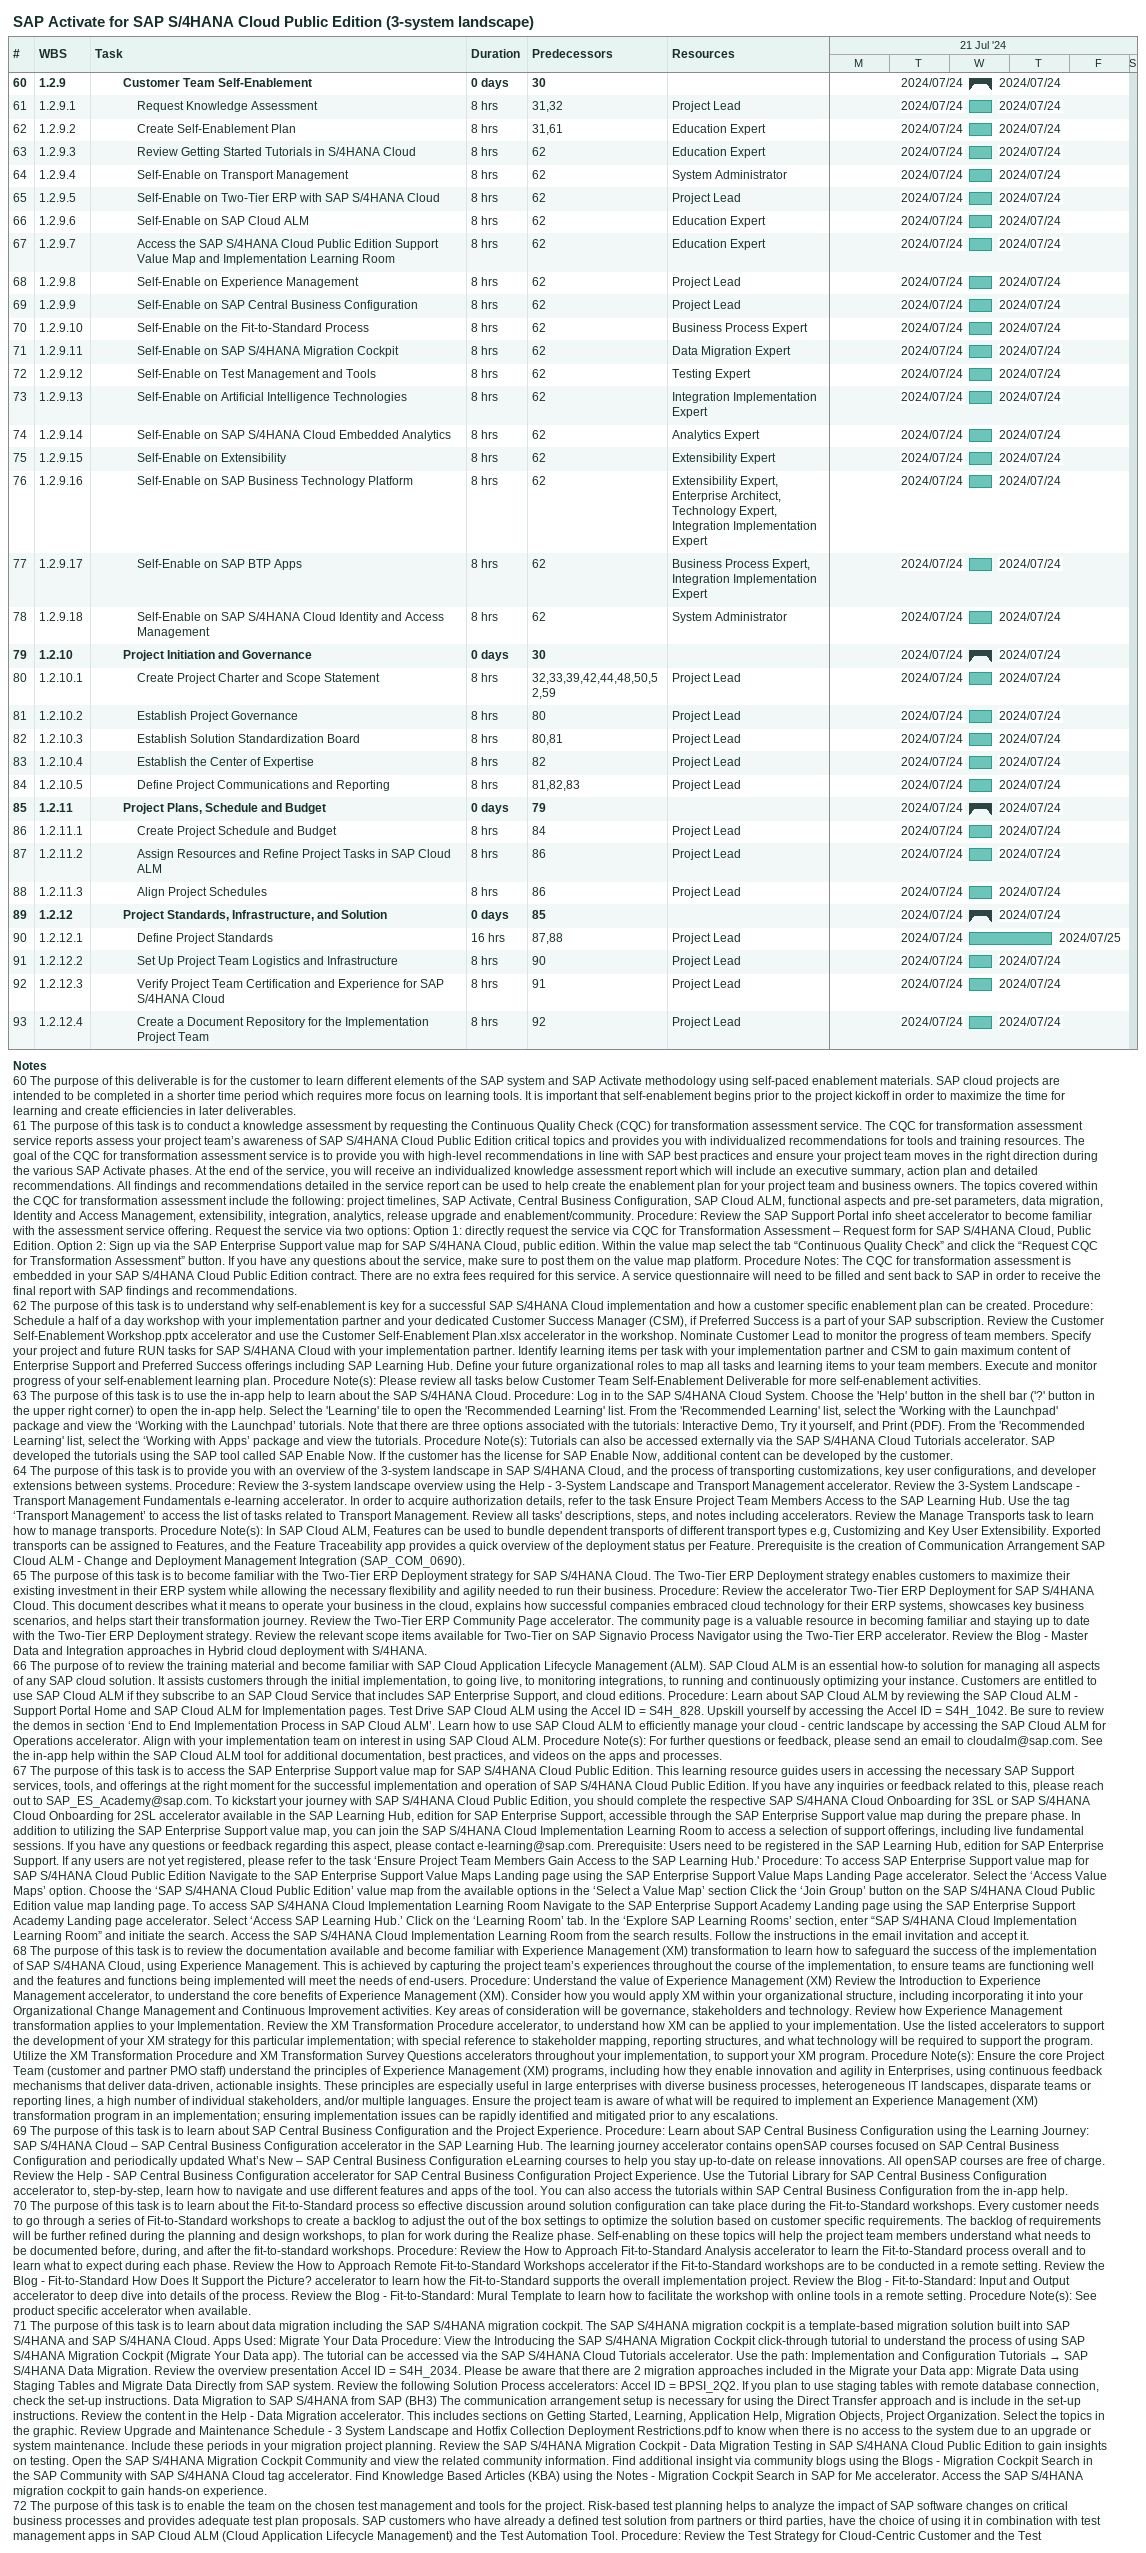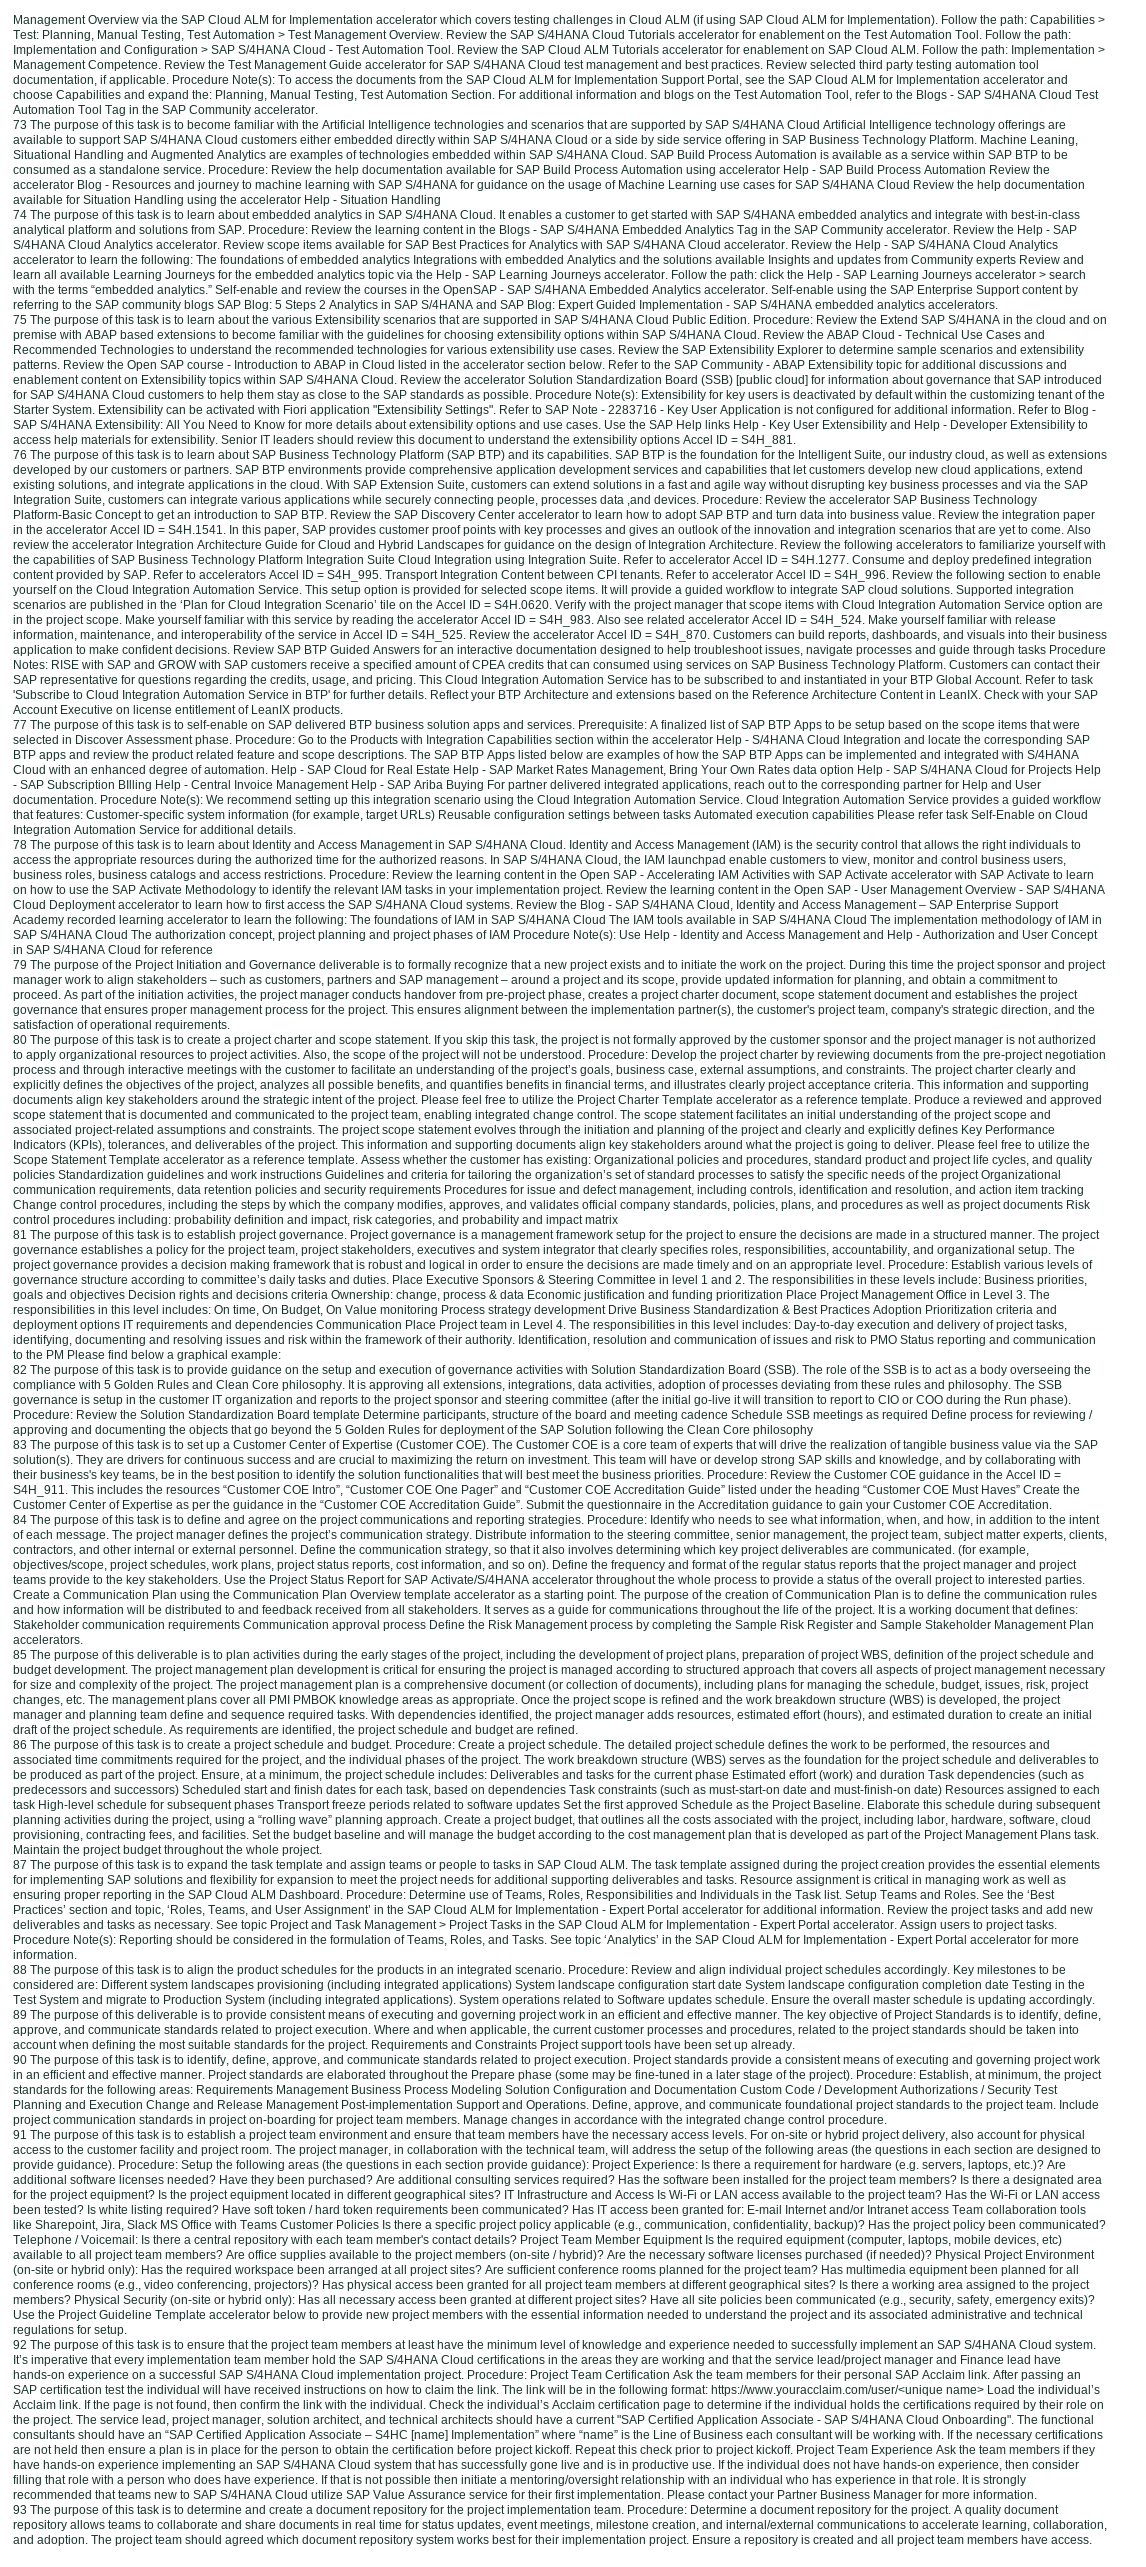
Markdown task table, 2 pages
SAP Activate for SAP S/4HANA Cloud Public Edition (3-system landscape)

| ID | WBS | Task | Duration | Start | Finish | Predecessors | Resources |
|---|---|---|---|---|---|---|---|
| 60 | 1.2.9 | **Customer Team Self-Enablement** | 0d | 2024-07-24 | 2024-07-24 | 30 |  |
| 61 | 1.2.9.1 | Request Knowledge Assessment | 8h | 2024-07-24 | 2024-07-24 | 31, 32 | Project Lead |
| 62 | 1.2.9.2 | Create Self-Enablement Plan | 8h | 2024-07-24 | 2024-07-24 | 31, 61 | Education Expert |
| 63 | 1.2.9.3 | Review Getting Started Tutorials in S/4HANA Cloud | 8h | 2024-07-24 | 2024-07-24 | 62 | Education Expert |
| 64 | 1.2.9.4 | Self-Enable on Transport Management | 8h | 2024-07-24 | 2024-07-24 | 62 | System Administrator |
| 65 | 1.2.9.5 | Self-Enable on Two-Tier ERP with SAP S/4HANA Cloud | 8h | 2024-07-24 | 2024-07-24 | 62 | Project Lead |
| 66 | 1.2.9.6 | Self-Enable on SAP Cloud ALM | 8h | 2024-07-24 | 2024-07-24 | 62 | Education Expert |
| 67 | 1.2.9.7 | Access the SAP S/4HANA Cloud Public Edition Support Value Map and Implementation Learning Room | 8h | 2024-07-24 | 2024-07-24 | 62 | Education Expert |
| 68 | 1.2.9.8 | Self-Enable on Experience Management | 8h | 2024-07-24 | 2024-07-24 | 62 | Project Lead |
| 69 | 1.2.9.9 | Self-Enable on SAP Central Business Configuration | 8h | 2024-07-24 | 2024-07-24 | 62 | Project Lead |
| 70 | 1.2.9.10 | Self-Enable on the Fit-to-Standard Process | 8h | 2024-07-24 | 2024-07-24 | 62 | Business Process Expert |
| 71 | 1.2.9.11 | Self-Enable on SAP S/4HANA Migration Cockpit | 8h | 2024-07-24 | 2024-07-24 | 62 | Data Migration Expert |
| 72 | 1.2.9.12 | Self-Enable on Test Management and Tools | 8h | 2024-07-24 | 2024-07-24 | 62 | Testing Expert |
| 73 | 1.2.9.13 | Self-Enable on Artificial Intelligence Technologies | 8h | 2024-07-24 | 2024-07-24 | 62 | Integration Implementation Expert |
| 74 | 1.2.9.14 | Self-Enable on SAP S/4HANA Cloud Embedded Analytics | 8h | 2024-07-24 | 2024-07-24 | 62 | Analytics Expert |
| 75 | 1.2.9.15 | Self-Enable on Extensibility | 8h | 2024-07-24 | 2024-07-24 | 62 | Extensibility Expert |
| 76 | 1.2.9.16 | Self-Enable on SAP Business Technology Platform | 8h | 2024-07-24 | 2024-07-24 | 62 | Extensibility Expert, Enterprise Architect, Technology Expert, Integration Implementation Expert |
| 77 | 1.2.9.17 | Self-Enable on SAP BTP Apps | 8h | 2024-07-24 | 2024-07-24 | 62 | Business Process Expert, Integration Implementation Expert |
| 78 | 1.2.9.18 | Self-Enable on SAP S/4HANA Cloud Identity and Access Management | 8h | 2024-07-24 | 2024-07-24 | 62 | System Administrator |
| 79 | 1.2.10 | **Project Initiation and Governance** | 0d | 2024-07-24 | 2024-07-24 | 30 |  |
| 80 | 1.2.10.1 | Create Project Charter and Scope Statement | 8h | 2024-07-24 | 2024-07-24 | 32, 33, 39, 42, 44, 48, 50, 52, 59 | Project Lead |
| 81 | 1.2.10.2 | Establish Project Governance | 8h | 2024-07-24 | 2024-07-24 | 80 | Project Lead |
| 82 | 1.2.10.3 | Establish Solution Standardization Board | 8h | 2024-07-24 | 2024-07-24 | 80, 81 | Project Lead |
| 83 | 1.2.10.4 | Establish the Center of Expertise | 8h | 2024-07-24 | 2024-07-24 | 82 | Project Lead |
| 84 | 1.2.10.5 | Define Project Communications and Reporting | 8h | 2024-07-24 | 2024-07-24 | 81, 82, 83 | Project Lead |
| 85 | 1.2.11 | **Project Plans, Schedule and Budget** | 0d | 2024-07-24 | 2024-07-24 | 79 |  |
| 86 | 1.2.11.1 | Create Project Schedule and Budget | 8h | 2024-07-24 | 2024-07-24 | 84 | Project Lead |
| 87 | 1.2.11.2 | Assign Resources and Refine Project Tasks in SAP Cloud ALM | 8h | 2024-07-24 | 2024-07-24 | 86 | Project Lead |
| 88 | 1.2.11.3 | Align Project Schedules | 8h | 2024-07-24 | 2024-07-24 | 86 | Project Lead |
| 89 | 1.2.12 | **Project Standards, Infrastructure, and Solution** | 0d | 2024-07-24 | 2024-07-24 | 85 |  |
| 90 | 1.2.12.1 | Define Project Standards | 16h | 2024-07-24 | 2024-07-25 | 87, 88 | Project Lead |
| 91 | 1.2.12.2 | Set Up Project Team Logistics and Infrastructure | 8h | 2024-07-24 | 2024-07-24 | 90 | Project Lead |
| 92 | 1.2.12.3 | Verify Project Team Certification and Experience for SAP S/4HANA Cloud | 8h | 2024-07-24 | 2024-07-24 | 91 | Project Lead |
| 93 | 1.2.12.4 | Create a Document Repository for the Implementation Project Team | 8h | 2024-07-24 | 2024-07-24 | 92 | Project Lead |

Notes
- 60: The purpose of this deliverable is for the customer to learn different elements of the SAP system and SAP Activate methodology using self-paced enablement materials. SAP cloud projects are intended to be completed in a shorter time period which requires more focus on learning tools. It is important that self-enablement begins prior to the project kickoff in order to maximize the time for learning and create efficiencies in later deliverables.
- 61: The purpose of this task is to conduct a knowledge assessment by requesting the Continuous Quality Check (CQC) for transformation assessment service. The CQC for transformation assessment service reports assess your project team’s awareness of SAP S/4HANA Cloud Public Edition critical topics and provides you with individualized recommendations for tools and training resources. The goal of the CQC for transformation assessment service is to provide you with high-level recommendations in line with SAP best practices and ensure your project team moves in the right direction during the various SAP Activate phases. At the end of the service, you will receive an individualized knowledge assessment report which will include an executive summary, action plan and detailed recommendations. All findings and recommendations detailed in the service report can be used to help create the enablement plan for your project team and business owners. The topics covered within the CQC for transformation assessment include the following: project timelines, SAP Activate, Central Business Configuration, SAP Cloud ALM, functional aspects and pre-set parameters, data migration, Identity and Access Management, extensibility, integration, analytics, release upgrade and enablement/community. Procedure: Review the SAP Support Portal info sheet accelerator to become familiar with the assessment service offering. Request the service via two options: Option 1: directly request the service via CQC for Transformation Assessment – Request form for SAP S/4HANA Cloud, Public Edition. Option 2: Sign up via the SAP Enterprise Support value map for SAP S/4HANA Cloud, public edition. Within the value map select the tab “Continuous Quality Check” and click the “Request CQC for Transformation Assessment” button. If you have any questions about the service, make sure to post them on the value map platform. Procedure Notes: The CQC for transformation assessment is embedded in your SAP S/4HANA Cloud Public Edition contract. There are no extra fees required for this service. A service questionnaire will need to be filled and sent back to SAP in order to receive the final report with SAP findings and recommendations.
- 62: The purpose of this task is to understand why self-enablement is key for a successful SAP S/4HANA Cloud implementation and how a customer specific enablement plan can be created. Procedure: Schedule a half of a day workshop with your implementation partner and your dedicated Customer Success Manager (CSM), if Preferred Success is a part of your SAP subscription. Review the Customer Self-Enablement Workshop.pptx accelerator and use the Customer Self-Enablement Plan.xlsx accelerator in the workshop. Nominate Customer Lead to monitor the progress of team members. Specify your project and future RUN tasks for SAP S/4HANA Cloud with your implementation partner. Identify learning items per task with your implementation partner and CSM to gain maximum content of Enterprise Support and Preferred Success offerings including SAP Learning Hub. Define your future organizational roles to map all tasks and learning items to your team members. Execute and monitor progress of your self-enablement learning plan. Procedure Note(s): Please review all tasks below Customer Team Self-Enablement Deliverable for more self-enablement activities.
- 63: The purpose of this task is to use the in-app help to learn about the SAP S/4HANA Cloud. Procedure: Log in to the SAP S/4HANA Cloud System. Choose the 'Help' button in the shell bar ('?' button in the upper right corner) to open the in-app help. Select the 'Learning' tile to open the 'Recommended Learning' list. From the 'Recommended Learning' list, select the 'Working with the Launchpad' package and view the ‘Working with the Launchpad’ tutorials. Note that there are three options associated with the tutorials: Interactive Demo, Try it yourself, and Print (PDF). From the 'Recommended Learning' list, select the ‘Working with Apps’ package and view the tutorials. Procedure Note(s): Tutorials can also be accessed externally via the SAP S/4HANA Cloud Tutorials accelerator. SAP developed the tutorials using the SAP tool called SAP Enable Now. If the customer has the license for SAP Enable Now, additional content can be developed by the customer.
- 64: The purpose of this task is to provide you with an overview of the 3-system landscape in SAP S/4HANA Cloud, and the process of transporting customizations, key user configurations, and developer extensions between systems. Procedure: Review the 3-system landscape overview using the Help - 3-System Landscape and Transport Management accelerator. Review the 3-System Landscape - Transport Management Fundamentals e-learning accelerator. In order to acquire authorization details, refer to the task Ensure Project Team Members Access to the SAP Learning Hub. Use the tag ‘Transport Management’ to access the list of tasks related to Transport Management. Review all tasks' descriptions, steps, and notes including accelerators. Review the Manage Transports task to learn how to manage transports. Procedure Note(s): In SAP Cloud ALM, Features can be used to bundle dependent transports of different transport types e.g, Customizing and Key User Extensibility. Exported transports can be assigned to Features, and the Feature Traceability app provides a quick overview of the deployment status per Feature. Prerequisite is the creation of Communication Arrangement SAP Cloud ALM - Change and Deployment Management Integration (SAP_COM_0690).
- 65: The purpose of this task is to become familiar with the Two-Tier ERP Deployment strategy for SAP S/4HANA Cloud. The Two-Tier ERP Deployment strategy enables customers to maximize their existing investment in their ERP system while allowing the necessary flexibility and agility needed to run their business. Procedure: Review the accelerator Two-Tier ERP Deployment for SAP S/4HANA Cloud. This document describes what it means to operate your business in the cloud, explains how successful companies embraced cloud technology for their ERP systems, showcases key business scenarios, and helps start their transformation journey. Review the Two-Tier ERP Community Page accelerator. The community page is a valuable resource in becoming familiar and staying up to date with the Two-Tier ERP Deployment strategy. Review the relevant scope items available for Two-Tier on SAP Signavio Process Navigator using the Two-Tier ERP accelerator. Review the Blog - Master Data and Integration approaches in Hybrid cloud deployment with S/4HANA.
- 66: The purpose of to review the training material and become familiar with SAP Cloud Application Lifecycle Management (ALM). SAP Cloud ALM is an essential how-to solution for managing all aspects of any SAP cloud solution. It assists customers through the initial implementation, to going live, to monitoring integrations, to running and continuously optimizing your instance. Customers are entitled to use SAP Cloud ALM if they subscribe to an SAP Cloud Service that includes SAP Enterprise Support, and cloud editions. Procedure: Learn about SAP Cloud ALM by reviewing the SAP Cloud ALM - Support Portal Home and SAP Cloud ALM for Implementation pages. Test Drive SAP Cloud ALM using the Accel ID = S4H_828. Upskill yourself by accessing the Accel ID = S4H_1042. Be sure to review the demos in section ‘End to End Implementation Process in SAP Cloud ALM’. Learn how to use SAP Cloud ALM to efficiently manage your cloud - centric landscape by accessing the SAP Cloud ALM for Operations accelerator. Align with your implementation team on interest in using SAP Cloud ALM. Procedure Note(s): For further questions or feedback, please send an email to cloudalm@sap.com. See the in-app help within the SAP Cloud ALM tool for additional documentation, best practices, and videos on the apps and processes.
- 67: The purpose of this task is to access the SAP Enterprise Support value map for SAP S/4HANA Cloud Public Edition. This learning resource guides users in accessing the necessary SAP Support services, tools, and offerings at the right moment for the successful implementation and operation of SAP S/4HANA Cloud Public Edition. If you have any inquiries or feedback related to this, please reach out to SAP_ES_Academy@sap.com. To kickstart your journey with SAP S/4HANA Cloud Public Edition, you should complete the respective SAP S/4HANA Cloud Onboarding for 3SL or SAP S/4HANA Cloud Onboarding for 2SL accelerator available in the SAP Learning Hub, edition for SAP Enterprise Support, accessible through the SAP Enterprise Support value map during the prepare phase. In addition to utilizing the SAP Enterprise Support value map, you can join the SAP S/4HANA Cloud Implementation Learning Room to access a selection of support offerings, including live fundamental sessions. If you have any questions or feedback regarding this aspect, please contact e-learning@sap.com. Prerequisite: Users need to be registered in the SAP Learning Hub, edition for SAP Enterprise Support. If any users are not yet registered, please refer to the task ‘Ensure Project Team Members Gain Access to the SAP Learning Hub.' Procedure: To access SAP Enterprise Support value map for SAP S/4HANA Cloud Public Edition Navigate to the SAP Enterprise Support Value Maps Landing page using the SAP Enterprise Support Value Maps Landing Page accelerator. Select the ‘Access Value Maps’ option. Choose the ‘SAP S/4HANA Cloud Public Edition’ value map from the available options in the ‘Select a Value Map’ section Click the ‘Join Group’ button on the SAP S/4HANA Cloud Public Edition value map landing page. To access SAP S/4HANA Cloud Implementation Learning Room Navigate to the SAP Enterprise Support Academy Landing page using the SAP Enterprise Support Academy Landing page accelerator. Select ‘Access SAP Learning Hub.’ Click on the ‘Learning Room’ tab. In the ‘Explore SAP Learning Rooms’ section, enter “SAP S/4HANA Cloud Implementation Learning Room” and initiate the search. Access the SAP S/4HANA Cloud Implementation Learning Room from the search results. Follow the instructions in the email invitation and accept it.
- 68: The purpose of this task is to review the documentation available and become familiar with Experience Management (XM) transformation to learn how to safeguard the success of the implementation of SAP S/4HANA Cloud, using Experience Management. This is achieved by capturing the project team’s experiences throughout the course of the implementation, to ensure teams are functioning well and the features and functions being implemented will meet the needs of end-users. Procedure: Understand the value of Experience Management (XM) Review the Introduction to Experience Management accelerator, to understand the core benefits of Experience Management (XM). Consider how you would apply XM within your organizational structure, including incorporating it into your Organizational Change Management and Continuous Improvement activities. Key areas of consideration will be governance, stakeholders and technology. Review how Experience Management transformation applies to your Implementation. Review the XM Transformation Procedure accelerator, to understand how XM can be applied to your implementation. Use the listed accelerators to support the development of your XM strategy for this particular implementation; with special reference to stakeholder mapping, reporting structures, and what technology will be required to support the program. Utilize the XM Transformation Procedure and XM Transformation Survey Questions accelerators throughout your implementation, to support your XM program. Procedure Note(s): Ensure the core Project Team (customer and partner PMO staff) understand the principles of Experience Management (XM) programs, including how they enable innovation and agility in Enterprises, using continuous feedback mechanisms that deliver data-driven, actionable insights. These principles are especially useful in large enterprises with diverse business processes, heterogeneous IT landscapes, disparate teams or reporting lines, a high number of individual stakeholders, and/or multiple languages. Ensure the project team is aware of what will be required to implement an Experience Management (XM) transformation program in an implementation; ensuring implementation issues can be rapidly identified and mitigated prior to any escalations.
- 69: The purpose of this task is to learn about SAP Central Business Configuration and the Project Experience. Procedure: Learn about SAP Central Business Configuration using the Learning Journey: SAP S/4HANA Cloud – SAP Central Business Configuration accelerator in the SAP Learning Hub. The learning journey accelerator contains openSAP courses focused on SAP Central Business Configuration and periodically updated What’s New – SAP Central Business Configuration eLearning courses to help you stay up-to-date on release innovations. All openSAP courses are free of charge. Review the Help - SAP Central Business Configuration accelerator for SAP Central Business Configuration Project Experience. Use the Tutorial Library for SAP Central Business Configuration accelerator to, step-by-step, learn how to navigate and use different features and apps of the tool. You can also access the tutorials within SAP Central Business Configuration from the in-app help.
- 70: The purpose of this task is to learn about the Fit-to-Standard process so effective discussion around solution configuration can take place during the Fit-to-Standard workshops. Every customer needs to go through a series of Fit-to-Standard workshops to create a backlog to adjust the out of the box settings to optimize the solution based on customer specific requirements. The backlog of requirements will be further refined during the planning and design workshops, to plan for work during the Realize phase. Self-enabling on these topics will help the project team members understand what needs to be documented before, during, and after the fit-to-standard workshops. Procedure: Review the How to Approach Fit-to-Standard Analysis accelerator to learn the Fit-to-Standard process overall and to learn what to expect during each phase. Review the How to Approach Remote Fit-to-Standard Workshops accelerator if the Fit-to-Standard workshops are to be conducted in a remote setting. Review the Blog - Fit-to-Standard How Does It Support the Picture? accelerator to learn how the Fit-to-Standard supports the overall implementation project. Review the Blog - Fit-to-Standard: Input and Output accelerator to deep dive into details of the process. Review the Blog - Fit-to-Standard: Mural Template to learn how to facilitate the workshop with online tools in a remote setting. Procedure Note(s): See product specific accelerator when available.
- 71: The purpose of this task is to learn about data migration including the SAP S/4HANA migration cockpit. The SAP S/4HANA migration cockpit is a template-based migration solution built into SAP S/4HANA and SAP S/4HANA Cloud. Apps Used: Migrate Your Data Procedure: View the Introducing the SAP S/4HANA Migration Cockpit click-through tutorial to understand the process of using SAP S/4HANA Migration Cockpit (Migrate Your Data app). The tutorial can be accessed via the SAP S/4HANA Cloud Tutorials accelerator. Use the path: Implementation and Configuration Tutorials → SAP S/4HANA Data Migration. Review the overview presentation Accel ID = S4H_2034. Please be aware that there are 2 migration approaches included in the Migrate your Data app: Migrate Data using Staging Tables and Migrate Data Directly from SAP system. Review the following Solution Process accelerators: Accel ID = BPSI_2Q2. If you plan to use staging tables with remote database connection, check the set-up instructions. Data Migration to SAP S/4HANA from SAP (BH3) The communication arrangement setup is necessary for using the Direct Transfer approach and is include in the set-up instructions. Review the content in the Help - Data Migration accelerator. This includes sections on Getting Started, Learning, Application Help, Migration Objects, Project Organization. Select the topics in the graphic. Review Upgrade and Maintenance Schedule - 3 System Landscape and Hotfix Collection Deployment Restrictions.pdf to know when there is no access to the system due to an upgrade or system maintenance. Include these periods in your migration project planning. Review the SAP S/4HANA Migration Cockpit - Data Migration Testing in SAP S/4HANA Cloud Public Edition to gain insights on testing. Open the SAP S/4HANA Migration Cockpit Community and view the related community information. Find additional insight via community blogs using the Blogs - Migration Cockpit Search in the SAP Community with SAP S/4HANA Cloud tag accelerator. Find Knowledge Based Articles (KBA) using the Notes - Migration Cockpit Search in SAP for Me accelerator. Access the SAP S/4HANA migration cockpit to gain hands-on experience.
- 72: The purpose of this task is to enable the team on the chosen test management and tools for the project. Risk-based test planning helps to analyze the impact of SAP software changes on critical business processes and provides adequate test plan proposals. SAP customers who have already a defined test solution from partners or third parties, have the choice of using it in combination with test management apps in SAP Cloud ALM (Cloud Application Lifecycle Management) and the Test Automation Tool. Procedure: Review the Test Strategy for Cloud-Centric Customer and the Test Management Overview via the SAP Cloud ALM for Implementation accelerator which covers testing challenges in Cloud ALM (if using SAP Cloud ALM for Implementation). Follow the path: Capabilities > Test: Planning, Manual Testing, Test Automation > Test Management Overview. Review the SAP S/4HANA Cloud Tutorials accelerator for enablement on the Test Automation Tool. Follow the path: Implementation and Configuration > SAP S/4HANA Cloud - Test Automation Tool. Review the SAP Cloud ALM Tutorials accelerator for enablement on SAP Cloud ALM. Follow the path: Implementation > Management Competence. Review the Test Management Guide accelerator for SAP S/4HANA Cloud test management and best practices. Review selected third party testing automation tool documentation, if applicable. Procedure Note(s): To access the documents from the SAP Cloud ALM for Implementation Support Portal, see the SAP Cloud ALM for Implementation accelerator and choose Capabilities and expand the: Planning, Manual Testing, Test Automation Section. For additional information and blogs on the Test Automation Tool, refer to the Blogs - SAP S/4HANA Cloud Test Automation Tool Tag in the SAP Community accelerator.
- 73: The purpose of this task is to become familiar with the Artificial Intelligence technologies and scenarios that are supported by SAP S/4HANA Cloud Artificial Intelligence technology offerings are available to support SAP S/4HANA Cloud customers either embedded directly within SAP S/4HANA Cloud or a side by side service offering in SAP Business Technology Platform. Machine Leaning, Situational Handling and Augmented Analytics are examples of technologies embedded within SAP S/4HANA Cloud. SAP Build Process Automation is available as a service within SAP BTP to be consumed as a standalone service. Procedure: Review the help documentation available for SAP Build Process Automation using accelerator Help - SAP Build Process Automation Review the accelerator Blog - Resources and journey to machine learning with SAP S/4HANA for guidance on the usage of Machine Learning use cases for SAP S/4HANA Cloud Review the help documentation available for Situation Handling using the accelerator Help - Situation Handling
- 74: The purpose of this task is to learn about embedded analytics in SAP S/4HANA Cloud. It enables a customer to get started with SAP S/4HANA embedded analytics and integrate with best-in-class analytical platform and solutions from SAP. Procedure: Review the learning content in the Blogs - SAP S/4HANA Embedded Analytics Tag in the SAP Community accelerator. Review the Help - SAP S/4HANA Cloud Analytics accelerator. Review scope items available for SAP Best Practices for Analytics with SAP S/4HANA Cloud accelerator. Review the Help - SAP S/4HANA Cloud Analytics accelerator to learn the following: The foundations of embedded analytics Integrations with embedded Analytics and the solutions available Insights and updates from Community experts Review and learn all available Learning Journeys for the embedded analytics topic via the Help - SAP Learning Journeys accelerator. Follow the path: click the Help - SAP Learning Journeys accelerator > search with the terms “embedded analytics.” Self-enable and review the courses in the OpenSAP - SAP S/4HANA Embedded Analytics accelerator. Self-enable using the SAP Enterprise Support content by referring to the SAP community blogs SAP Blog: 5 Steps 2 Analytics in SAP S/4HANA and SAP Blog: Expert Guided Implementation - SAP S/4HANA embedded analytics accelerators.
- 75: The purpose of this task is to learn about the various Extensibility scenarios that are supported in SAP S/4HANA Cloud Public Edition. Procedure: Review the Extend SAP S/4HANA in the cloud and on premise with ABAP based extensions to become familiar with the guidelines for choosing extensibility options within SAP S/4HANA Cloud. Review the ABAP Cloud - Technical Use Cases and Recommended Technologies to understand the recommended technologies for various extensibility use cases. Review the SAP Extensibility Explorer to determine sample scenarios and extensibility patterns. Review the Open SAP course - Introduction to ABAP in Cloud listed in the accelerator section below. Refer to the SAP Community - ABAP Extensibility topic for additional discussions and enablement content on Extensibility topics within SAP S/4HANA Cloud. Review the accelerator Solution Standardization Board (SSB) [public cloud] for information about governance that SAP introduced for SAP S/4HANA Cloud customers to help them stay as close to the SAP standards as possible. Procedure Note(s): Extensibility for key users is deactivated by default within the customizing tenant of the Starter System. Extensibility can be activated with Fiori application "Extensibility Settings". Refer to SAP Note - 2283716 - Key User Application is not configured for additional information. Refer to Blog - SAP S/4HANA Extensibility: All You Need to Know for more details about extensibility options and use cases. Use the SAP Help links Help - Key User Extensibility and Help - Developer Extensibility to access help materials for extensibility. Senior IT leaders should review this document to understand the extensibility options Accel ID = S4H_881.
- 76: The purpose of this task is to learn about SAP Business Technology Platform (SAP BTP) and its capabilities. SAP BTP is the foundation for the Intelligent Suite, our industry cloud, as well as extensions developed by our customers or partners. SAP BTP environments provide comprehensive application development services and capabilities that let customers develop new cloud applications, extend existing solutions, and integrate applications in the cloud. With SAP Extension Suite, customers can extend solutions in a fast and agile way without disrupting key business processes and via the SAP Integration Suite, customers can integrate various applications while securely connecting people, processes data ,and devices. Procedure: Review the accelerator SAP Business Technology Platform-Basic Concept to get an introduction to SAP BTP. Review the SAP Discovery Center accelerator to learn how to adopt SAP BTP and turn data into business value. Review the integration paper in the accelerator Accel ID = S4H.1541. In this paper, SAP provides customer proof points with key processes and gives an outlook of the innovation and integration scenarios that are yet to come. Also review the accelerator Integration Architecture Guide for Cloud and Hybrid Landscapes for guidance on the design of Integration Architecture. Review the following accelerators to familiarize yourself with the capabilities of SAP Business Technology Platform Integration Suite Cloud Integration using Integration Suite. Refer to accelerator Accel ID = S4H.1277. Consume and deploy predefined integration content provided by SAP. Refer to accelerators Accel ID = S4H_995. Transport Integration Content between CPI tenants. Refer to accelerator Accel ID = S4H_996. Review the following section to enable yourself on the Cloud Integration Automation Service. This setup option is provided for selected scope items. It will provide a guided workflow to integrate SAP cloud solutions. Supported integration scenarios are published in the ‘Plan for Cloud Integration Scenario’ tile on the Accel ID = S4H.0620. Verify with the project manager that scope items with Cloud Integration Automation Service option are in the project scope. Make yourself familiar with this service by reading the accelerator Accel ID = S4H_983. Also see related accelerator Accel ID = S4H_524. Make yourself familiar with release information, maintenance, and interoperability of the service in Accel ID = S4H_525. Review the accelerator Accel ID = S4H_870. Customers can build reports, dashboards, and visuals into their business application to make confident decisions. Review SAP BTP Guided Answers for an interactive documentation designed to help troubleshoot issues, navigate processes and guide through tasks Procedure Notes: RISE with SAP and GROW with SAP customers receive a specified amount of CPEA credits that can consumed using services on SAP Business Technology Platform. Customers can contact their SAP representative for questions regarding the credits, usage, and pricing. This Cloud Integration Automation Service has to be subscribed to and instantiated in your BTP Global Account. Refer to task 'Subscribe to Cloud Integration Automation Service in BTP' for further details. Reflect your BTP Architecture and extensions based on the Reference Architecture Content in LeanIX. Check with your SAP Account Executive on license entitlement of LeanIX products.
- 77: The purpose of this task is to self-enable on SAP delivered BTP business solution apps and services. Prerequisite: A finalized list of SAP BTP Apps to be setup based on the scope items that were selected in Discover Assessment phase. Procedure: Go to the Products with Integration Capabilities section within the accelerator Help - S/4HANA Cloud Integration and locate the corresponding SAP BTP apps and review the product related feature and scope descriptions. The SAP BTP Apps listed below are examples of how the SAP BTP Apps can be implemented and integrated with S/4HANA Cloud with an enhanced degree of automation. Help - SAP Cloud for Real Estate Help - SAP Market Rates Management, Bring Your Own Rates data option Help - SAP S/4HANA Cloud for Projects Help - SAP Subscription BIlling Help - Central Invoice Management Help - SAP Ariba Buying For partner delivered integrated applications, reach out to the corresponding partner for Help and User documentation. Procedure Note(s): We recommend setting up this integration scenario using the Cloud Integration Automation Service. Cloud Integration Automation Service provides a guided workflow that features: Customer-specific system information (for example, target URLs) Reusable configuration settings between tasks Automated execution capabilities Please refer task Self-Enable on Cloud Integration Automation Service for additional details.
- 78: The purpose of this task is to learn about Identity and Access Management in SAP S/4HANA Cloud. Identity and Access Management (IAM) is the security control that allows the right individuals to access the appropriate resources during the authorized time for the authorized reasons. In SAP S/4HANA Cloud, the IAM launchpad enable customers to view, monitor and control business users, business roles, business catalogs and access restrictions. Procedure: Review the learning content in the Open SAP - Accelerating IAM Activities with SAP Activate accelerator with SAP Activate to learn on how to use the SAP Activate Methodology to identify the relevant IAM tasks in your implementation project. Review the learning content in the Open SAP - User Management Overview - SAP S/4HANA Cloud Deployment accelerator to learn how to first access the SAP S/4HANA Cloud systems. Review the Blog - SAP S/4HANA Cloud, Identity and Access Management – SAP Enterprise Support Academy recorded learning accelerator to learn the following: The foundations of IAM in SAP S/4HANA Cloud The IAM tools available in SAP S/4HANA Cloud The implementation methodology of IAM in SAP S/4HANA Cloud The authorization concept, project planning and project phases of IAM Procedure Note(s): Use Help - Identity and Access Management and Help - Authorization and User Concept in SAP S/4HANA Cloud for reference
- 79: The purpose of the Project Initiation and Governance deliverable is to formally recognize that a new project exists and to initiate the work on the project. During this time the project sponsor and project manager work to align stakeholders – such as customers, partners and SAP management – around a project and its scope, provide updated information for planning, and obtain a commitment to proceed. As part of the initiation activities, the project manager conducts handover from pre-project phase, creates a project charter document, scope statement document and establishes the project governance that ensures proper management process for the project. This ensures alignment between the implementation partner(s), the customer's project team, company's strategic direction, and the satisfaction of operational requirements.
- 80: The purpose of this task is to create a project charter and scope statement. If you skip this task, the project is not formally approved by the customer sponsor and the project manager is not authorized to apply organizational resources to project activities. Also, the scope of the project will not be understood. Procedure: Develop the project charter by reviewing documents from the pre-project negotiation process and through interactive meetings with the customer to facilitate an understanding of the project’s goals, business case, external assumptions, and constraints. The project charter clearly and explicitly defines the objectives of the project, analyzes all possible benefits, and quantifies benefits in financial terms, and illustrates clearly project acceptance criteria. This information and supporting documents align key stakeholders around the strategic intent of the project. Please feel free to utilize the Project Charter Template accelerator as a reference template. Produce a reviewed and approved scope statement that is documented and communicated to the project team, enabling integrated change control. The scope statement facilitates an initial understanding of the project scope and associated project-related assumptions and constraints. The project scope statement evolves through the initiation and planning of the project and clearly and explicitly defines Key Performance Indicators (KPIs), tolerances, and deliverables of the project. This information and supporting documents align key stakeholders around what the project is going to deliver. Please feel free to utilize the Scope Statement Template accelerator as a reference template. Assess whether the customer has existing: Organizational policies and procedures, standard product and project life cycles, and quality policies Standardization guidelines and work instructions Guidelines and criteria for tailoring the organization’s set of standard processes to satisfy the specific needs of the project Organizational communication requirements, data retention policies and security requirements Procedures for issue and defect management, including controls, identification and resolution, and action item tracking Change control procedures, including the steps by which the company modifies, approves, and validates official company standards, policies, plans, and procedures as well as project documents Risk control procedures including: probability definition and impact, risk categories, and probability and impact matrix
- 81: The purpose of this task is to establish project governance. Project governance is a management framework setup for the project to ensure the decisions are made in a structured manner. The project governance establishes a policy for the project team, project stakeholders, executives and system integrator that clearly specifies roles, responsibilities, accountability, and organizational setup. The project governance provides a decision making framework that is robust and logical in order to ensure the decisions are made timely and on an appropriate level. Procedure: Establish various levels of governance structure according to committee’s daily tasks and duties. Place Executive Sponsors & Steering Committee in level 1 and 2. The responsibilities in these levels include: Business priorities, goals and objectives Decision rights and decisions criteria Ownership: change, process & data Economic justification and funding prioritization Place Project Management Office in Level 3. The responsibilities in this level includes: On time, On Budget, On Value monitoring Process strategy development Drive Business Standardization & Best Practices Adoption Prioritization criteria and deployment options IT requirements and dependencies Communication Place Project team in Level 4. The responsibilities in this level includes: Day-to-day execution and delivery of project tasks, identifying, documenting and resolving issues and risk within the framework of their authority. Identification, resolution and communication of issues and risk to PMO Status reporting and communication to the PM Please find below a graphical example:
- 82: The purpose of this task is to provide guidance on the setup and execution of governance activities with Solution Standardization Board (SSB). The role of the SSB is to act as a body overseeing the compliance with 5 Golden Rules and Clean Core philosophy. It is approving all extensions, integrations, data activities, adoption of processes deviating from these rules and philosophy. The SSB governance is setup in the customer IT organization and reports to the project sponsor and steering committee (after the initial go-live it will transition to report to CIO or COO during the Run phase). Procedure: Review the Solution Standardization Board template Determine participants, structure of the board and meeting cadence Schedule SSB meetings as required Define process for reviewing / approving and documenting the objects that go beyond the 5 Golden Rules for deployment of the SAP Solution following the Clean Core philosophy
- 83: The purpose of this task is to set up a Customer Center of Expertise (Customer COE). The Customer COE is a core team of experts that will drive the realization of tangible business value via the SAP solution(s). They are drivers for continuous success and are crucial to maximizing the return on investment. This team will have or develop strong SAP skills and knowledge, and by collaborating with their business's key teams, be in the best position to identify the solution functionalities that will best meet the business priorities. Procedure: Review the Customer COE guidance in the Accel ID = S4H_911. This includes the resources “Customer COE Intro”, “Customer COE One Pager” and “Customer COE Accreditation Guide” listed under the heading “Customer COE Must Haves” Create the Customer Center of Expertise as per the guidance in the “Customer COE Accreditation Guide”. Submit the questionnaire in the Accreditation guidance to gain your Customer COE Accreditation.
- 84: The purpose of this task is to define and agree on the project communications and reporting strategies. Procedure: Identify who needs to see what information, when, and how, in addition to the intent of each message. The project manager defines the project’s communication strategy. Distribute information to the steering committee, senior management, the project team, subject matter experts, clients, contractors, and other internal or external personnel. Define the communication strategy, so that it also involves determining which key project deliverables are communicated. (for example, objectives/scope, project schedules, work plans, project status reports, cost information, and so on). Define the frequency and format of the regular status reports that the project manager and project teams provide to the key stakeholders. Use the Project Status Report for SAP Activate/S/4HANA accelerator throughout the whole process to provide a status of the overall project to interested parties. Create a Communication Plan using the Communication Plan Overview template accelerator as a starting point. The purpose of the creation of Communication Plan is to define the communication rules and how information will be distributed to and feedback received from all stakeholders. It serves as a guide for communications throughout the life of the project. It is a working document that defines: Stakeholder communication requirements Communication approval process Define the Risk Management process by completing the Sample Risk Register and Sample Stakeholder Management Plan accelerators.
- 85: The purpose of this deliverable is to plan activities during the early stages of the project, including the development of project plans, preparation of project WBS, definition of the project schedule and budget development. The project management plan development is critical for ensuring the project is managed according to structured approach that covers all aspects of project management necessary for size and complexity of the project. The project management plan is a comprehensive document (or collection of documents), including plans for managing the schedule, budget, issues, risk, project changes, etc. The management plans cover all PMI PMBOK knowledge areas as appropriate. Once the project scope is refined and the work breakdown structure (WBS) is developed, the project manager and planning team define and sequence required tasks. With dependencies identified, the project manager adds resources, estimated effort (hours), and estimated duration to create an initial draft of the project schedule. As requirements are identified, the project schedule and budget are refined.
- 86: The purpose of this task is to create a project schedule and budget. Procedure: Create a project schedule. The detailed project schedule defines the work to be performed, the resources and associated time commitments required for the project, and the individual phases of the project. The work breakdown structure (WBS) serves as the foundation for the project schedule and deliverables to be produced as part of the project. Ensure, at a minimum, the project schedule includes: Deliverables and tasks for the current phase Estimated effort (work) and duration Task dependencies (such as predecessors and successors) Scheduled start and finish dates for each task, based on dependencies Task constraints (such as must-start-on date and must-finish-on date) Resources assigned to each task High-level schedule for subsequent phases Transport freeze periods related to software updates Set the first approved Schedule as the Project Baseline. Elaborate this schedule during subsequent planning activities during the project, using a “rolling wave” planning approach. Create a project budget, that outlines all the costs associated with the project, including labor, hardware, software, cloud provisioning, contracting fees, and facilities. Set the budget baseline and will manage the budget according to the cost management plan that is developed as part of the Project Management Plans task. Maintain the project budget throughout the whole project.
- 87: The purpose of this task is to expand the task template and assign teams or people to tasks in SAP Cloud ALM. The task template assigned during the project creation provides the essential elements for implementing SAP solutions and flexibility for expansion to meet the project needs for additional supporting deliverables and tasks. Resource assignment is critical in managing work as well as ensuring proper reporting in the SAP Cloud ALM Dashboard. Procedure: Determine use of Teams, Roles, Responsibilities and Individuals in the Task list. Setup Teams and Roles. See the ‘Best Practices’ section and topic, ‘Roles, Teams, and User Assignment’ in the SAP Cloud ALM for Implementation - Expert Portal accelerator for additional information. Review the project tasks and add new deliverables and tasks as necessary. See topic Project and Task Management > Project Tasks in the SAP Cloud ALM for Implementation - Expert Portal accelerator. Assign users to project tasks. Procedure Note(s): Reporting should be considered in the formulation of Teams, Roles, and Tasks. See topic ‘Analytics’ in the SAP Cloud ALM for Implementation - Expert Portal accelerator for more information.
- 88: The purpose of this task is to align the product schedules for the products in an integrated scenario. Procedure: Review and align individual project schedules accordingly. Key milestones to be considered are: Different system landscapes provisioning (including integrated applications) System landscape configuration start date System landscape configuration completion date Testing in the Test System and migrate to Production System (including integrated applications). System operations related to Software updates schedule. Ensure the overall master schedule is updating accordingly.
- 89: The purpose of this deliverable is to provide consistent means of executing and governing project work in an efficient and effective manner. The key objective of Project Standards is to identify, define, approve, and communicate standards related to project execution. Where and when applicable, the current customer processes and procedures, related to the project standards should be taken into account when defining the most suitable standards for the project. Requirements and Constraints Project support tools have been set up already.
- 90: The purpose of this task is to identify, define, approve, and communicate standards related to project execution. Project standards provide a consistent means of executing and governing project work in an efficient and effective manner. Project standards are elaborated throughout the Prepare phase (some may be fine-tuned in a later stage of the project). Procedure: Establish, at minimum, the project standards for the following areas: Requirements Management Business Process Modeling Solution Configuration and Documentation Custom Code / Development Authorizations / Security Test Planning and Execution Change and Release Management Post-implementation Support and Operations. Define, approve, and communicate foundational project standards to the project team. Include project communication standards in project on-boarding for project team members. Manage changes in accordance with the integrated change control procedure.
- 91: The purpose of this task is to establish a project team environment and ensure that team members have the necessary access levels. For on-site or hybrid project delivery, also account for physical access to the customer facility and project room. The project manager, in collaboration with the technical team, will address the setup of the following areas (the questions in each section are designed to provide guidance). Procedure: Setup the following areas (the questions in each section provide guidance): Project Experience: Is there a requirement for hardware (e.g. servers, laptops, etc.)? Are additional software licenses needed? Have they been purchased? Are additional consulting services required? Has the software been installed for the project team members? Is there a designated area for the project equipment? Is the project equipment located in different geographical sites? IT Infrastructure and Access Is Wi-Fi or LAN access available to the project team? Has the Wi-Fi or LAN access been tested? Is white listing required? Have soft token / hard token requirements been communicated? Has IT access been granted for: E-mail Internet and/or Intranet access Team collaboration tools like Sharepoint, Jira, Slack MS Office with Teams Customer Policies Is there a specific project policy applicable (e.g., communication, confidentiality, backup)? Has the project policy been communicated? Telephone / Voicemail: Is there a central repository with each team member's contact details? Project Team Member Equipment Is the required equipment (computer, laptops, mobile devices, etc) available to all project team members? Are office supplies available to the project members (on-site / hybrid)? Are the necessary software licenses purchased (if needed)? Physical Project Environment (on-site or hybrid only): Has the required workspace been arranged at all project sites? Are sufficient conference rooms planned for the project team? Has multimedia equipment been planned for all conference rooms (e.g., video conferencing, projectors)? Has physical access been granted for all project team members at different geographical sites? Is there a working area assigned to the project members? Physical Security (on-site or hybrid only): Has all necessary access been granted at different project sites? Have all site policies been communicated (e.g., security, safety, emergency exits)? Use the Project Guideline Template accelerator below to provide new project members with the essential information needed to understand the project and its associated administrative and technical regulations for setup.
- 92: The purpose of this task is to ensure that the project team members at least have the minimum level of knowledge and experience needed to successfully implement an SAP S/4HANA Cloud system. It’s imperative that every implementation team member hold the SAP S/4HANA Cloud certifications in the areas they are working and that the service lead/project manager and Finance lead have hands-on experience on a successful SAP S/4HANA Cloud implementation project. Procedure: Project Team Certification Ask the team members for their personal SAP Acclaim link. After passing an SAP certification test the individual will have received instructions on how to claim the link. The link will be in the following format: https://www.youracclaim.com/user/<unique name> Load the individual’s Acclaim link. If the page is not found, then confirm the link with the individual. Check the individual’s Acclaim certification page to determine if the individual holds the certifications required by their role on the project. The service lead, project manager, solution architect, and technical architects should have a current "SAP Certified Application Associate - SAP S/4HANA Cloud Onboarding". The functional consultants should have an “SAP Certified Application Associate – S4HC [name] Implementation” where “name” is the Line of Business each consultant will be working with. If the necessary certifications are not held then ensure a plan is in place for the person to obtain the certification before project kickoff. Repeat this check prior to project kickoff. Project Team Experience Ask the team members if they have hands-on experience implementing an SAP S/4HANA Cloud system that has successfully gone live and is in productive use. If the individual does not have hands-on experience, then consider filling that role with a person who does have experience. If that is not possible then initiate a mentoring/oversight relationship with an individual who has experience in that role. It is strongly recommended that teams new to SAP S/4HANA Cloud utilize SAP Value Assurance service for their first implementation. Please contact your Partner Business Manager for more information.
- 93: The purpose of this task is to determine and create a document repository for the project implementation team. Procedure: Determine a document repository for the project. A quality document repository allows teams to collaborate and share documents in real time for status updates, event meetings, milestone creation, and internal/external communications to accelerate learning, collaboration, and adoption. The project team should agreed which document repository system works best for their implementation project. Ensure a repository is created and all project team members have access.
